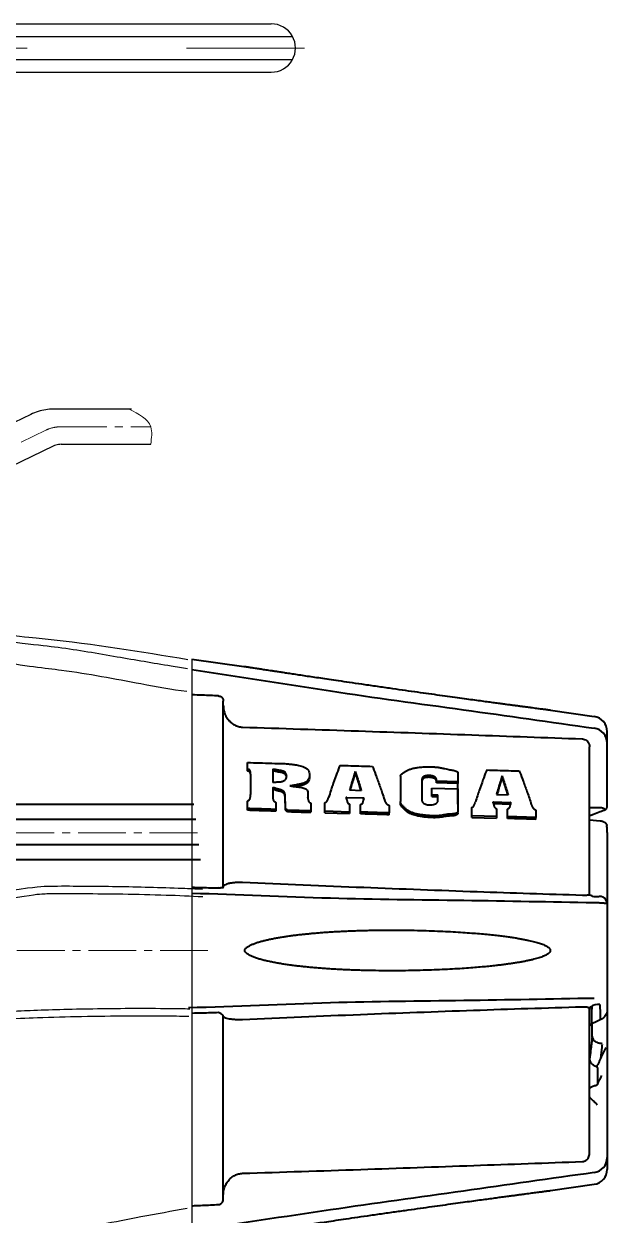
# Model space of a CAD drawing. Header units: millimetres. Extents: x 1758 to 4202, y 581 to 2263.
# Drawn here: x 2927.4 to 3160.2, y 877.9 to 1353.3 of the extents above; entities that cross this region are included whole.
import ezdxf

# ---------------------------------------------------------------- set-up
doc = ezdxf.new("R2010")
doc.units = ezdxf.units.MM
doc.linetypes.add('CENTER', pattern=[50.8, 31.75, -6.35, 6.35, -6.35])
doc.linetypes.add('CENTER2', pattern=[28.575, 19.05, -3.175, 3.175, -3.175])
for name, color, linetype, lineweight in [('1CEN', 4, 'CENTER2', 9), ('center', 1, 'CENTER', 9), ('单点划线', 1, 'CENTER2', 13), ('尺寸线', 3, 'Continuous', 15), ('粗实线', 7, 'Continuous', 40)]:
    doc.layers.add(name, color=color, linetype=linetype, lineweight=lineweight)

msp = doc.modelspace()

# ---------------------------------------------------------------- linework, layer by layer
for p, q in [((2598.822, 1353.28), (3026.162, 1353.28)), ((2602.693, 1348.28), (3034.617, 1348.28)), ((2602.689, 1338.98), (3034.617, 1338.98)), ((2611.322, 1333.98), (3026.161, 1333.98))]:
    msp.add_line(p, q)
at = {"color": 7, "linetype": 'Continuous'}
for p, q in [((2970.406, 1199.512), (2939.261, 1199.512)), ((2930.243, 1197.448), (2915.623, 1190.408)), ((2939.156, 1184.784), (2917.944, 1174.57)), ((2942.368, 1185.507), (2978.039, 1185.507)), ((2994.508, 1099.722), (2994.508, 867.301))]:
    msp.add_line(p, q, dxfattribs=at)
msp.add_arc((3026.161, 1343.63), 9.65, 269.9965, 90.0035)
at = {"color": 7, "linetype": 'Continuous', "start_tangent": (-1, 0)}
for points, end_tangent in [([(2939.261, 1199.512), (2936.169, 1199.28), (2933.142, 1198.587), (2930.243, 1197.448)], (-0.9009868, -0.4338466)), ([(2942.368, 1185.507), (2941.251, 1185.423), (2940.155, 1185.172), (2939.156, 1184.784)], (-0.9040206, -0.427489))]:
    msp.add_spline(points, degree=3, dxfattribs=dict(at, end_tangent=end_tangent))
at = {"color": 7, "linetype": 'Continuous'}
for points, knots in [([(2992.904, 1099.542), (2974.14, 1102.582), (2949.477, 1106.764), (2923.674, 1108.898), (2892.014, 1112.772)], [79.6370056, 79.6370056, 79.6370056, 79.6370056, 136.7984923, 154.681121, 154.681121, 154.681121, 154.681121]), ([(2992.758, 1095.926), (2990.668, 1096.204), (2981.257, 1097.772), (2964.076, 1100.697), (2941.914, 1104.601), (2925.975, 1105.992), (2893.547, 1110.097)], [79.7256665, 79.7256665, 79.7256665, 79.7256665, 86.5549396, 108.3495572, 132.0087732, 154.0661637, 154.0661637, 154.0661637, 154.0661637]), ([(2992.508, 1086.845), (2986.424, 1087.566), (2969.818, 1090.648), (2946.617, 1095.136), (2928.819, 1096.786), (2914.631, 1099.261)], [80.1755459, 80.1755459, 80.1755459, 80.1755459, 98.8979295, 130.8461603, 151.0671119, 151.0671119, 151.0671119, 151.0671119]), ([(2998.714, 1007.882), (2996.034, 1008.01), (2984.575, 1008.507), (2964.79, 1009.036), (2945.446, 1009.161), (2934.891, 1009.09), (2928.859, 1008.339)], [74.0030557, 74.0030557, 74.0030557, 74.0030557, 82.0497736, 108.4109817, 133.3766398, 140.0768227, 140.0768227, 140.0768227, 140.0768227]), ([(2927.561, 1005.027), (2908.725, 1002.51), (2907.193, 1002.308), (2904.712, 1001.998), (2902.722, 1001.771), (2901.774, 1001.668)], [14.401756, 14.401756, 14.401756, 14.401756, 15.8907085, 19.0375017, 21.8999962, 21.8999962, 21.8999962, 21.8999962]), ([(2998.821, 1004.866), (2993.967, 1005.186), (2983.314, 1005.584), (2967.374, 1005.961), (2951.494, 1006.126), (2939.827, 1006.099), (2933.443, 1006.036), (2927.561, 1005.027)], [73.4734739, 73.4734739, 73.4734739, 73.4734739, 88.1097719, 105.4533286, 121.3053819, 135.7498208, 140.4560393, 140.4560393, 140.4560393, 140.4560393]), ([(2993.706, 960.146), (2991.174, 960.193), (2983.156, 960.31), (2970.242, 960.351), (2955.468, 960.207), (2942.222, 959.917), (2930.957, 959.553), (2924.086, 959.277), (2916.086, 958.894)], [79.0968113, 79.0968113, 79.0968113, 79.0968113, 86.6964851, 103.1518112, 117.8378553, 131.0204574, 142.8974066, 151.6500584, 151.6500584, 151.6500584, 151.6500584]), ([(2917.978, 956.079), (2924.064, 956.409), (2934.331, 956.811), (2950.745, 957.265), (2969.225, 957.497), (2983.503, 957.456), (2991.635, 957.337), (2993.308, 957.308)], [47.9540519, 47.9540519, 47.9540519, 47.9540519, 61.153687, 78.7788181, 97.2138557, 116.594088, 121.6121173, 121.6121173, 121.6121173, 121.6121173]), ([(2992.564, 880.59), (2986.424, 879.472), (2969.818, 876.39), (2943.336, 871.267), (2913.296, 865.265), (2883.996, 859.33), (2854.925, 853.335), (2835.585, 849.19), (2825.946, 847.07)], [80.1755459, 80.1755459, 80.1755459, 80.1755459, 98.8979295, 130.8461603, 161.0924422, 190.7999951, 220.5315689, 250.1381668, 250.1381668, 250.1381668, 250.1381668])]:
    msp.add_open_spline(points, degree=3, knots=knots, dxfattribs=at)
msp.add_open_spline([(2928.859, 1008.339), (2910.763, 1005.763), (2898.323, 1003.626), (2892.67, 1002.633)], degree=3, dxfattribs=at)
at = {"layer": '1CEN', "color": 1}
for p, q in [((2996.68, 1030.519), (2301.734, 1030.519)), ((3000.873, 983.519), (2301.734, 983.519))]:
    msp.add_line(p, q, dxfattribs=at)
at = {"layer": 'center', "ltscale": 10}
msp.add_line((2611.311, 1343.63), (3039.406, 1343.63), dxfattribs=at)
at = {"layer": '单点划线'}
for p, q in [((2900.601, 1173.905), (2936.163, 1191.112)), ((2941.539, 1192.51), (2978.039, 1192.51))]:
    msp.add_line(p, q, dxfattribs=at)
msp.add_open_spline([(2942.368, 1192.507), (2941.634, 1192.507), (2940.903, 1192.452), (2938.784, 1192.127), (2937.428, 1191.71), (2936.163, 1191.112), (2936.163, 1191.112), (2936.163, 1191.112)], degree=3, knots=[0, 0, 0, 0, 1.1336549, 1.1336549, 2.2249348, 2.2249348, 3.3162146, 3.3162146, 3.3162146, 3.3162146], dxfattribs=at)
at = {"layer": '尺寸线', "ltscale": 10, "start_tangent": (-0.7071068, 0.7071068)}
msp.add_spline([(2969.444, 1199.512), (2978.039, 1192.51), (2978.039, 1185.507)], degree=3, dxfattribs=at)
at = {"layer": '粗实线', "color": 0}
for p, q in [((2994.508, 1099.718), (3015.14, 1096.784)), ((3007.019, 1008.723), (3007.019, 1082.974)), ((3137.532, 1079.353), (3155.004, 1076.864)), ((3160.163, 1042.287), (3160.163, 1070.919)), ((3153.156, 1005.858), (3153.156, 1064.752)), ((3016.633, 1056.059), (3016.633, 1058.539)), ((3026.717, 1055.572), (3026.717, 1050.814)), ((3017.882, 1053.851), (3017.882, 1045.76)), ((3059.659, 1054.253), (3059.659, 1054.965)), ((3077.694, 1053.066), (3077.694, 1042.989)), ((3086.222, 1051.744), (3086.222, 1043.297)), ((3092.096, 1051.251), (3092.096, 1051.601)), ((3092.096, 1050.365), (3092.096, 1051.251)), ((3100.568, 1050.813), (3092.096, 1051.075)), ((3100.568, 1054.424), (3100.568, 1050.103)), ((3100.568, 1041.851), (3100.568, 1050.803)), ((3118.249, 1052.438), (3118.249, 1053.151)), ((3026.718, 1046.015), (3026.717, 1044.969)), ((3026.718, 1048.258), (3026.718, 1046.015)), ((3057.427, 1047.565), (3062.021, 1047.425)), ((3090.159, 1044.939), (3090.159, 1048.323)), ((3090.159, 1048.323), (3100.568, 1047.999)), ((3100.568, 1050.103), (3092.096, 1050.365)), ((3100.568, 1047.999), (3100.568, 1039.026)), ((3016.633, 1039.448), (3016.633, 1043.018)), ((3017.885, 1045.431), (3017.882, 1045.76)), ((3027.909, 1042.583), (3027.909, 1039.097)), ((3040.769, 1044.519), (3040.766, 1044.377)), ((3040.771, 1044.781), (3040.769, 1044.519)), ((3040.769, 1044.377), (3040.769, 1044.519)), ((3041.986, 1042.185), (3041.986, 1038.656)), ((3047.514, 1038.482), (3047.514, 1042.292)), ((3056.234, 1044.632), (3063.008, 1044.422)), ((3057.421, 1041.767), (3057.421, 1038.173)), ((3061.771, 1038.035), (3061.771, 1041.61)), ((3063.008, 1043.712), (3063.008, 1044.422)), ((3090.159, 1045.648), (3092.577, 1045.573)), ((3090.159, 1044.939), (3092.577, 1044.864)), ((3092.577, 1043.119), (3092.577, 1045.573)), ((3114.81, 1042.107), (3121.598, 1041.897)), ((3114.824, 1042.816), (3121.598, 1042.607)), ((3116.016, 1045.755), (3120.61, 1045.615)), ((3121.598, 1041.897), (3121.598, 1042.607)), ((3032.596, 1038.949), (3032.596, 1039.665)), ((3032.596, 1039.665), (3041.986, 1039.372)), ((3047.514, 1039.197), (3057.421, 1038.889)), ((3047.514, 1038.482), (3057.421, 1038.173)), ((3073.152, 1037.68), (3073.152, 1038.396)), ((3106.103, 1036.646), (3106.103, 1040.469)), ((3106.103, 1037.363), (3116.011, 1037.053)), ((3106.103, 1036.646), (3116.011, 1036.337)), ((3116.011, 1039.944), (3116.011, 1036.337)), ((3120.36, 1036.199), (3120.36, 1039.786)), ((3131.741, 1035.844), (3131.741, 1036.56)), ((3157.399, 1035.152), (3153.156, 1035.51)), ((3159.922, 1033.862), (3159.922, 1033.863)), ((3160.163, 1030.601), (3160.163, 896.168)), ((3007.019, 1008.397), (3007.019, 1008.723)), ((3153.156, 1005.412), (3153.156, 1005.858)), ((3066.32, 991.585), (3066.356, 991.585)), ((3066.342, 975.501), (3066.337, 975.501)), ((3007.019, 884.376), (3007.019, 957.343)), ((3153.156, 902.634), (3153.156, 960.206)), ((3154.155, 948.818), (3154.155, 954.003)), ((3154.157, 949.289), (3154.157, 954.005)), ((3156.279, 936.74), (3156.279, 930.053)), ((3137.532, 887.733), (3155.004, 890.222))]:
    msp.add_line(p, q, dxfattribs=at)
at = {"layer": '粗实线'}
for p, q in [((2995.277, 1041.811), (2874.049, 1041.811)), ((2996.028, 1035.811), (2874.381, 1035.811)), ((2874.932, 1025.811), (2997.228, 1025.811)), ((2880.019, 1019.812), (2997.855, 1019.812)), ((2994.508, 881.5), (2995.509, 881.703))]:
    msp.add_line(p, q, dxfattribs=at)
at = {"layer": '粗实线', "color": 0}
for centre, start, end in [((3154.157, 1070.919), 0, 81.89421), ((3154.157, 1066.281), 0, 81.89421), ((3154.157, 900.873), 278.10579, 0), ((3154.157, 896.168), 278.10579, 0)]:
    msp.add_arc(centre, 6.006, start, end, dxfattribs=at)
for points, start_tangent, end_tangent in [([(2994.508, 1095.607), (3049.748, 1087.093), (3102.782, 1079.579), (3155.004, 1072.227)], (0.9901139, -0.1402656), (0.9901087, -0.1403022)), ([(3015.408, 1096.743), (3015.14, 1096.784)], (-0.9883401, 0.1522624), (-0.9883321, 0.1523141)), ([(3136.677, 1079.465), (3136.146, 1079.534), (3135.528, 1079.615), (3134.814, 1079.709), (3134.004, 1079.815), (3133.097, 1079.934), (3132.09, 1080.067), (3130.98, 1080.213), (3129.756, 1080.375), (3128.398, 1080.555), (3126.945, 1080.748), (3125.491, 1080.941), (3124.027, 1081.136), (3122.515, 1081.338), (3120.917, 1081.551), (3119.195, 1081.782), (3117.312, 1082.035), (3115.23, 1082.316), (3112.91, 1082.63), (3110.315, 1082.982), (3107.406, 1083.378), (3104.146, 1083.824), (3100.491, 1084.326), (3096.514, 1084.876), (3092.341, 1085.456), (3087.97, 1086.067), (3083.366, 1086.714), (3078.497, 1087.404), (3073.33, 1088.14), (3067.794, 1088.934), (3062.27, 1089.733), (3057.336, 1090.452), (3053.034, 1091.082), (3049.246, 1091.639), (3045.869, 1092.139), (3042.804, 1092.594), (3039.946, 1093.02), (3037.196, 1093.432), (3034.641, 1093.815), (3032.376, 1094.156), (3030.392, 1094.456), (3028.656, 1094.719), (3027.135, 1094.95), (3025.797, 1095.153), (3024.608, 1095.334), (3023.535, 1095.497), (3022.547, 1095.648), (3021.612, 1095.791), (3020.696, 1095.931), (3019.792, 1096.069), (3018.949, 1096.199), (3018.199, 1096.314), (3017.535, 1096.416), (3016.947, 1096.506), (3016.435, 1096.585), (3016, 1096.652), (3015.637, 1096.708), (3015.408, 1096.743)], (-0.991491, 0.1301752), (-0.9883401, 0.1522624)), ([(3005.122, 1085.101), (3001.926, 1085.248), (2998.721, 1085.396), (2994.508, 1085.544)], (-0.9989337, 0.0461673), (-0.9989443, 0.0459388)), ([(3005.122, 1085.101), (3005.706, 1084.979), (3006.229, 1084.678), (3006.645, 1084.224), (3006.92, 1083.644), (3007.019, 1082.974)], (0.9989337, -0.0461673), (0, -1)), ([(3007.019, 1081.414), (3007.234, 1079.407), (3007.856, 1077.516), (3008.819, 1075.867), (3010.045, 1074.525), (3011.504, 1073.506), (3013.07, 1072.881), (3014.678, 1072.641)], (0, -1), (0.9994933, -0.0318294)), ([(3137.118, 1079.407), (3136.677, 1079.465)], (-0.9916409, 0.1290287), (-0.991491, 0.1301752)), ([(3137.532, 1079.353), (3137.118, 1079.407)], (0.9920292, -0.1260078), (-0.9916409, 0.1290287)), ([(3014.678, 1072.641), (3060.953, 1071.12), (3106.156, 1069.548), (3150.284, 1067.941)], (0.9994933, -0.0318294), (0.9993095, -0.0371545)), ([(3150.284, 1067.941), (3151.171, 1067.763), (3151.963, 1067.311), (3152.588, 1066.632), (3153.004, 1065.759), (3153.156, 1064.74)], (0.9993095, -0.0371545), (0, -1)), ([(3016.676, 1055.949), (3016.633, 1056.059)], (-0.6657848, 0.7461438), (0.0877283, 0.9961444)), ([(3016.633, 1058.539), (3021.476, 1058.388), (3026.314, 1058.237), (3031.148, 1058.087)], (0.9995146, -0.0311527), (0.9995145, -0.0311574)), ([(3016.633, 1055.339), (3016.633, 1055.822), (3016.633, 1056.059)], (0, 1), (-0.0033856, 0.9999943)), ([(3017.576, 1054.703), (3017.219, 1054.98), (3016.824, 1055.133), (3016.633, 1055.339)], (-0.629671, 0.7768619), (0.0016668, 0.9999986)), ([(3017.891, 1054.322), (3017.887, 1054.479), (3017.857, 1054.752), (3017.79, 1055), (3017.571, 1055.422), (3017.208, 1055.696), (3016.815, 1055.85), (3016.676, 1055.949)], (-0.0000905, 1), (-0.6657848, 0.7461438)), ([(3032.308, 1053.084), (3032.307, 1053.098), (3032.221, 1053.675), (3031.983, 1054.191), (3031.63, 1054.611), (3031.176, 1054.92), (3030.68, 1055.117), (3030.2, 1055.248), (3029.744, 1055.327), (3029.326, 1055.384), (3028.948, 1055.447), (3028.61, 1055.52), (3028.302, 1055.593), (3028.02, 1055.658), (3027.758, 1055.713), (3027.514, 1055.758), (3027.077, 1055.796), (3026.717, 1055.572)], (-0.006593, 0.9999783), (-0.0014632, -0.9999989)), ([(3031.148, 1058.087), (3032.067, 1058.041), (3032.98, 1057.966), (3033.891, 1057.872), (3034.802, 1057.761), (3035.726, 1057.63), (3036.682, 1057.465), (3037.68, 1057.244), (3038.733, 1056.931), (3039.788, 1056.467), (3040.655, 1055.815), (3041.161, 1054.983), (3041.367, 1054.029), (3041.412, 1053.342)], (0.9995145, -0.0311574), (0.0040412, -0.9999918)), ([(3053.276, 1056.769), (3052.024, 1053.437), (3050.519, 1049.145), (3049.926, 1047.369)], (-0.3622717, -0.9320725), (-0.312924, -0.9497782)), ([(3053.52, 1057.392), (3053.276, 1056.769)], (-0.3665055, -0.9304159), (-0.3622717, -0.9320725)), ([(3053.52, 1057.392), (3057.852, 1057.257), (3062.18, 1057.122), (3066.505, 1056.987)], (0.9995143, -0.0311635), (0.9995142, -0.0311678)), ([(3066.505, 1056.987), (3066.754, 1056.368)], (0.3747053, -0.9271439), (0.3706265, -0.928782)), ([(3066.754, 1056.368), (3068.103, 1052.871), (3069.708, 1048.412), (3070.421, 1046.328)], (0.3706265, -0.928782), (0.3193872, -0.9476243)), ([(3077.694, 1053.066), (3077.775, 1053.424), (3077.988, 1053.759), (3078.29, 1054.057), (3078.644, 1054.321), (3079.02, 1054.563), (3079.42, 1054.8), (3079.85, 1055.048), (3080.316, 1055.305), (3080.829, 1055.563), (3081.403, 1055.808), (3082.047, 1056.034), (3082.766, 1056.231), (3083.539, 1056.393), (3084.356, 1056.525), (3085.235, 1056.634), (3086.199, 1056.719), (3087.273, 1056.779), (3088.476, 1056.809), (3089.799, 1056.799), (3091.211, 1056.74), (3092.672, 1056.615), (3094.08, 1056.396), (3095.323, 1056.116), (3096.426, 1055.864), (3097.432, 1055.67), (3098.348, 1055.512), (3099.174, 1055.343), (3099.879, 1055.125), (3100.4, 1054.808)], (0.0036288, 0.9999934), (0.6699084, -0.7424438)), ([(3112.11, 1055.57), (3111.865, 1054.947)], (-0.3678628, -0.9298801), (-0.3634521, -0.9316129)), ([(3112.11, 1055.57), (3116.442, 1055.435), (3120.77, 1055.3), (3125.095, 1055.165)], (0.9995137, -0.0311818), (0.9995136, -0.0311866)), ([(3017.793, 1054.282), (3017.576, 1054.703)], (-0.3167393, 0.9485126), (-0.629671, 0.7768619)), ([(3017.882, 1053.851), (3017.889, 1054.179)], (0.000918, 0.9999996), (0.0224389, 0.9997482)), ([(3017.889, 1054.179), (3017.891, 1054.322)], (0.0224389, 0.9997482), (-0.0000906, 1)), ([(3026.717, 1050.814), (3027.062, 1050.622), (3027.335, 1050.637), (3027.623, 1050.673), (3027.932, 1050.72), (3028.272, 1050.764), (3028.65, 1050.788), (3029.067, 1050.792), (3029.522, 1050.813), (3030.01, 1050.882), (3030.532, 1051), (3031.073, 1051.19), (3031.591, 1051.494)], (-0.0016659, -0.9999986), (0.7848795, 0.6196484)), ([(3031.952, 1053.528), (3031.59, 1053.936), (3031.129, 1054.231), (3030.636, 1054.42), (3030.159, 1054.546), (3029.707, 1054.621), (3029.295, 1054.677), (3028.922, 1054.74), (3028.588, 1054.814), (3028.284, 1054.885), (3028.004, 1054.949), (3027.746, 1055.004), (3027.504, 1055.047), (3027.071, 1055.085), (3026.768, 1054.971)], (-0.559464, 0.8288547), (-0.7226038, -0.6912624)), ([(3031.591, 1051.494), (3031.997, 1051.94), (3032.235, 1052.496)], (0.7848795, 0.6196484), (0.2517258, 0.9677986)), ([(3032.28, 1052.708), (3032.203, 1053.022), (3031.952, 1053.528)], (-0.160322, 0.9870648), (-0.559464, 0.8288547)), ([(3032.235, 1052.496), (3032.308, 1053.084)], (0.2517258, 0.9677986), (-0.006593, 0.9999783)), ([(3041.412, 1053.342), (3041.399, 1053), (3041.162, 1052.004), (3040.603, 1051.172), (3039.698, 1050.55), (3038.458, 1050.114), (3036.98, 1049.769), (3035.333, 1049.468), (3033.524, 1049.181)], (0.0040412, -0.9999918), (-0.9889358, -0.1483439)), ([(3041.412, 1052.633), (3041.4, 1052.297), (3041.164, 1051.301), (3040.607, 1050.468), (3039.703, 1049.844), (3038.463, 1049.407), (3036.984, 1049.062), (3035.947, 1048.865)], (0.0040018, -0.999992), (-0.9845898, -0.1748796)), ([(3059.659, 1054.965), (3058.917, 1052.608), (3058.172, 1050.14), (3057.427, 1047.565)], (-0.3066254, -0.9518303), (-0.2730391, -0.9620029)), ([(3059.659, 1054.253), (3058.917, 1051.898), (3058.172, 1049.431), (3057.627, 1047.559)], (-0.3069783, -0.9517165), (-0.2757267, -0.9612361)), ([(3059.659, 1054.965), (3060.445, 1052.559), (3061.233, 1050.044), (3062.021, 1047.425)], (0.3167142, -0.948521), (0.2828682, -0.9591588)), ([(3059.659, 1054.253), (3060.445, 1051.85), (3061.233, 1049.336), (3061.809, 1047.432)], (0.3170682, -0.9484028), (0.2855939, -0.9583507)), ([(3092.096, 1051.601), (3092.039, 1051.946), (3091.877, 1052.27), (3091.617, 1052.567), (3091.261, 1052.827), (3090.812, 1053.037), (3090.286, 1053.19), (3089.716, 1053.287), (3089.137, 1053.329), (3088.564, 1053.318), (3088, 1053.249), (3087.475, 1053.12), (3087.029, 1052.932), (3086.678, 1052.689), (3086.426, 1052.404), (3086.274, 1052.087), (3086.222, 1051.744)], (-0.0003305, 0.9999999), (-0.0020601, -0.9999979)), ([(3091.618, 1051.856), (3091.262, 1052.116), (3090.813, 1052.325), (3090.287, 1052.479), (3089.716, 1052.576), (3089.137, 1052.617), (3088.563, 1052.606), (3087.998, 1052.537), (3087.473, 1052.408), (3087.025, 1052.219), (3086.675, 1051.976), (3086.423, 1051.691), (3086.273, 1051.373)], (-0.7391917, 0.6734951), (-0.2914847, -0.9565755)), ([(3091.877, 1051.559), (3091.618, 1051.856)], (-0.5607834, 0.8279626), (-0.7391917, 0.6734951)), ([(3092.096, 1050.892), (3092.039, 1051.236), (3091.877, 1051.559)], (-0.0003308, 0.9999999), (-0.5607834, 0.8279626)), ([(3100.4, 1054.808), (3100.568, 1054.424)], (0.6699083, -0.7424438), (0, -1)), ([(3111.865, 1054.947), (3110.614, 1051.627), (3109.108, 1047.337), (3108.406, 1045.226)], (-0.3634521, -0.9316129), (-0.3111041, -0.9503758)), ([(3118.249, 1053.151), (3117.507, 1050.799), (3116.762, 1048.332), (3116.016, 1045.755)], (-0.3073715, -0.9515896), (-0.2727265, -0.9620916)), ([(3118.249, 1052.438), (3117.507, 1050.089), (3116.762, 1047.623), (3116.217, 1045.749)], (-0.3077476, -0.951468), (-0.2754856, -0.9613052)), ([(3118.249, 1053.151), (3119.035, 1050.75), (3119.822, 1048.236), (3120.61, 1045.615)], (0.3174621, -0.948271), (0.2825516, -0.9592521)), ([(3118.249, 1052.438), (3119.035, 1050.04), (3119.822, 1047.528), (3120.398, 1045.622)], (0.3178393, -0.9481446), (0.2853502, -0.9584233)), ([(3125.095, 1055.165), (3125.344, 1054.546)], (0.3760622, -0.9265944), (0.3718136, -0.9283074)), ([(3125.344, 1054.546), (3126.692, 1051.061), (3128.298, 1046.604), (3129.122, 1044.186)], (0.3718136, -0.9283074), (0.3175551, -0.9482398)), ([(3031.868, 1041.88), (3031.865, 1042.061), (3031.812, 1042.576), (3031.723, 1043.138), (3031.675, 1043.75), (3031.667, 1044.395), (3031.662, 1045.052), (3031.633, 1045.685), (3031.528, 1046.266), (3031.288, 1046.762), (3030.918, 1047.14), (3030.484, 1047.41), (3030.048, 1047.596), (3029.627, 1047.719), (3029.236, 1047.806), (3028.883, 1047.891), (3028.569, 1047.984), (3028.288, 1048.08), (3028.034, 1048.171), (3027.801, 1048.254), (3027.383, 1048.387), (3027.011, 1048.459), (3026.718, 1048.258)], (0.0002671, 1), (0.0516927, -0.998663)), ([(3031.808, 1041.891), (3031.719, 1042.459), (3031.674, 1043.078), (3031.667, 1043.729), (3031.661, 1044.388), (3031.629, 1045.019), (3031.516, 1045.597), (3031.265, 1046.084), (3030.889, 1046.454), (3030.454, 1046.717), (3030.019, 1046.897), (3029.6, 1047.016), (3029.213, 1047.103), (3028.864, 1047.188), (3028.553, 1047.281), (3028.275, 1047.376), (3028.024, 1047.466), (3027.793, 1047.548), (3027.379, 1047.679), (3027.012, 1047.75), (3026.759, 1047.655)], (-0.1522447, 0.9883428), (-0.7083697, -0.7058416)), ([(3033.524, 1049.181), (3034.829, 1049.014), (3036.045, 1048.859), (3037.176, 1048.709), (3038.222, 1048.547), (3039.166, 1048.342), (3039.947, 1048.012)], (0.9917996, -0.1278025), (0.8444867, -0.5355766)), ([(3039.947, 1048.012), (3040.469, 1047.511), (3040.717, 1046.886), (3040.789, 1046.175), (3040.791, 1045.999)], (0.8444867, -0.5355766), (0.0000638, -1)), ([(3040.791, 1045.999), (3040.778, 1045.385), (3040.765, 1044.781)], (0.0000638, -1), (-0.0001255, -1)), ([(3049.926, 1047.369), (3049.012, 1044.539)], (-0.312924, -0.9497782), (-0.3016715, -0.9534119)), ([(3070.421, 1046.328), (3071.312, 1043.635)], (0.3193872, -0.9476243), (0.3088945, -0.9510963)), ([(3016.633, 1043.018), (3016.811, 1043.249), (3017.177, 1043.417), (3017.496, 1043.719), (3017.597, 1043.934)], (-0.0762049, 0.9970922), (0.3359034, 0.9418964)), ([(3017.597, 1043.934), (3017.672, 1044.177), (3017.752, 1044.438), (3017.825, 1044.724)], (0.3359034, 0.9418964), (0.201245, 0.9795409)), ([(3017.825, 1044.724), (3017.87, 1045.038), (3017.884, 1045.338)], (0.201245, 0.9795409), (0.0136144, 0.9999073)), ([(3017.884, 1045.338), (3017.884, 1045.384), (3017.884, 1045.431)], (0.0136143, 0.9999073), (0.0003985, 0.9999999)), ([(3026.717, 1044.969), (3026.727, 1044.615), (3026.762, 1044.287), (3026.825, 1043.986)], (0.0034804, -0.9999939), (0.2380289, -0.9712581)), ([(3026.825, 1043.986), (3026.896, 1043.708), (3026.968, 1043.45), (3027.087, 1043.219)], (0.2380289, -0.9712581), (0.6140922, -0.7892343)), ([(3027.087, 1043.219), (3027.276, 1043.051), (3027.493, 1042.94), (3027.909, 1042.583)], (0.6140922, -0.7892343), (0.0012064, -0.9999993)), ([(3031.846, 1040.977), (3031.848, 1041.153), (3031.862, 1041.588)], (0.0007863, 0.9999997), (0.0334195, 0.9994414)), ([(3031.862, 1041.588), (3031.868, 1041.88)], (0.0334195, 0.9994414), (0.0002671, 1)), ([(3040.767, 1044.377), (3040.768, 1044.281)], (0.0000621, -1), (0.0244439, -0.9997012)), ([(3040.768, 1044.281), (3040.772, 1044.188)], (0.0244439, -0.9997012), (0.0512756, -0.9986845)), ([(3040.772, 1044.188), (3040.804, 1043.883), (3040.868, 1043.603), (3040.95, 1043.348)], (0.0512757, -0.9986845), (0.3250524, -0.945696)), ([(3040.95, 1043.348), (3041.035, 1043.114), (3041.259, 1042.716), (3041.432, 1042.583)], (0.3250524, -0.945696), (0.8665517, -0.4990874)), ([(3041.432, 1042.583), (3041.62, 1042.491), (3041.986, 1042.185)], (0.8665517, -0.4990873), (0.0012336, -0.9999992)), ([(3047.514, 1042.292), (3047.682, 1042.535), (3047.848, 1042.627)], (-0.0708203, 0.9974891), (0.9021052, 0.4315162)), ([(3047.848, 1042.627), (3048.035, 1042.721), (3048.353, 1043.023), (3048.562, 1043.453), (3048.672, 1043.692), (3048.787, 1043.95), (3048.903, 1044.231)], (0.9021052, 0.4315162), (0.3626641, 0.9319199)), ([(3048.903, 1044.231), (3049.012, 1044.539)], (0.3626641, 0.9319199), (0.3016812, 0.9534089)), ([(3055.987, 1044.427), (3056.07, 1044.069), (3056.128, 1043.928)], (-0.2617982, -0.9651226), (0.3563682, -0.9343456)), ([(3056.234, 1044.632), (3055.992, 1044.442), (3055.987, 1044.427)], (-0.9977828, 0.0665544), (-0.2617982, -0.9651226)), ([(3056.128, 1043.928), (3056.186, 1043.771), (3056.314, 1043.42)], (0.3563682, -0.9343456), (0.3078731, -0.9514274)), ([(3056.22, 1043.922), (3056.234, 1044.395), (3056.234, 1044.426)], (0, 1), (-0.0123925, 0.9999232)), ([(3056.234, 1044.426), (3056.221, 1044.63)], (-0.0123925, 0.9999232), (-0.1318277, 0.9912726)), ([(3056.314, 1043.42), (3056.373, 1043.216)], (0.3078731, -0.9514274), (0.2535506, -0.9673221)), ([(3056.373, 1043.216), (3056.428, 1042.995), (3056.489, 1042.765)], (0.2535506, -0.9673221), (0.2970042, -0.9548762)), ([(3056.489, 1042.765), (3056.579, 1042.543), (3056.875, 1042.198), (3057.233, 1042.002), (3057.421, 1041.767)], (0.2970042, -0.9548762), (0.0012727, -0.9999992)), ([(3061.771, 1041.61), (3061.949, 1041.854), (3062.317, 1042.033), (3062.637, 1042.342), (3062.738, 1042.557)], (-0.074331, 0.9972336), (0.3350455, 0.942202)), ([(3062.738, 1042.557), (3062.809, 1042.802), (3062.872, 1043.065), (3062.947, 1043.33)], (0.3350455, 0.942202), (0.2991245, 0.9542141)), ([(3062.947, 1043.33), (3063.039, 1043.579), (3063.192, 1044), (3063.184, 1044.2)], (0.2991245, 0.9542141), (-0.1815958, 0.9833733)), ([(3063.184, 1044.2), (3063.008, 1044.422)], (-0.1815958, 0.9833733), (-0.9995219, 0.0309185)), ([(3071.312, 1043.635), (3071.44, 1043.293), (3071.583, 1042.982), (3071.729, 1042.7)], (0.3089124, -0.9510905), (0.4778271, -0.8784539)), ([(3071.729, 1042.7), (3071.874, 1042.442), (3072.015, 1042.206), (3072.172, 1041.994), (3072.36, 1041.824)], (0.4778271, -0.8784539), (0.8112032, -0.5847643)), ([(3072.36, 1041.824), (3072.775, 1041.605), (3073.145, 1041.253)], (0.8112032, -0.5847643), (0.0036803, -0.9999932)), ([(3073.145, 1041.253), (3073.148, 1040.311)], (0.0036803, -0.9999932), (0.0028032, -0.9999961)), ([(3100.568, 1039.026), (3100.437, 1038.61), (3100.069, 1038.316), (3099.546, 1038.133), (3098.921, 1038.024), (3098.23, 1037.96), (3097.476, 1037.916), (3096.655, 1037.86), (3095.769, 1037.757), (3094.815, 1037.595), (3093.773, 1037.411), (3092.62, 1037.276), (3091.338, 1037.231), (3089.897, 1037.271), (3088.338, 1037.379), (3086.787, 1037.547), (3085.328, 1037.771), (3084.012, 1038.048), (3082.868, 1038.378), (3081.894, 1038.748), (3081.081, 1039.145), (3080.415, 1039.558), (3079.864, 1039.978), (3079.401, 1040.396), (3078.992, 1040.804), (3078.611, 1041.205), (3078.265, 1041.616), (3077.973, 1042.051), (3077.771, 1042.513), (3077.694, 1042.989)], (0, -1), (-0.0027215, 0.9999963)), ([(3100.568, 1038.312), (3100.437, 1037.897), (3100.07, 1037.602), (3099.547, 1037.419), (3098.923, 1037.309), (3098.232, 1037.245), (3097.478, 1037.2), (3096.657, 1037.144), (3095.772, 1037.041), (3094.817, 1036.88), (3093.776, 1036.694), (3092.624, 1036.56), (3091.342, 1036.514), (3089.902, 1036.554), (3088.343, 1036.662), (3086.791, 1036.83), (3085.332, 1037.054), (3084.015, 1037.332), (3082.87, 1037.662), (3081.895, 1038.033), (3081.081, 1038.43), (3080.414, 1038.845), (3079.864, 1039.265), (3079.4, 1039.684), (3078.99, 1040.093), (3078.61, 1040.494), (3078.263, 1040.907), (3077.972, 1041.343), (3077.77, 1041.805), (3077.694, 1042.282)], (0, -1), (0, 1)), ([(3086.222, 1043.297), (3086.331, 1042.916), (3086.604, 1042.522)], (0.0030099, -0.9999955), (0.6818399, -0.7315014)), ([(3086.604, 1042.522), (3087.069, 1042.159)], (0.6818399, -0.7315014), (0.8631032, -0.5050275)), ([(3087.069, 1042.159), (3087.716, 1041.876), (3088.51, 1041.694), (3089.422, 1041.615), (3090.393, 1041.658), (3091.288, 1041.843), (3091.994, 1042.183)], (0.8631032, -0.5050276), (0.8178105, 0.5754876)), ([(3091.994, 1042.183), (3092.437, 1042.647)], (0.8178105, 0.5754876), (0.5040353, 0.8636831)), ([(3092.437, 1042.647), (3092.577, 1043.119)], (0.5040353, 0.863683), (0.0012093, 0.9999993)), ([(3106.438, 1040.806), (3106.624, 1040.9), (3106.943, 1041.203), (3107.152, 1041.634), (3107.261, 1041.874), (3107.377, 1042.133), (3107.493, 1042.414)], (0.9015448, 0.4326858), (0.3618061, 0.9322534)), ([(3107.493, 1042.414), (3107.601, 1042.722)], (0.3618061, 0.9322534), (0.3009845, 0.953629)), ([(3108.406, 1045.226), (3107.601, 1042.722)], (-0.3111041, -0.9503758), (-0.3009757, -0.9536318)), ([(3114.577, 1042.611), (3114.66, 1042.253), (3114.717, 1042.111)], (-0.2608423, -0.9653814), (0.3553864, -0.9347195)), ([(3114.824, 1042.816), (3114.581, 1042.626), (3114.577, 1042.611)], (-0.9976949, 0.0678597), (-0.2608423, -0.9653814)), ([(3114.717, 1042.111), (3114.775, 1041.955), (3114.903, 1041.603)], (0.3553864, -0.9347195), (0.3074755, -0.951556)), ([(3114.824, 1042.61), (3114.81, 1042.814)], (-0.0125895, 0.9999207), (-0.1359163, 0.9907203)), ([(3114.81, 1042.107), (3114.824, 1042.58), (3114.824, 1042.61)], (0, 1), (-0.0125895, 0.9999207)), ([(3114.903, 1041.603), (3114.962, 1041.399)], (0.3074755, -0.951556), (0.2531375, -0.9674303)), ([(3114.962, 1041.399), (3115.017, 1041.177), (3115.078, 1040.947)], (0.2531375, -0.9674303), (0.2953618, -0.9553855)), ([(3121.328, 1040.737), (3121.399, 1040.983), (3121.462, 1041.247), (3121.537, 1041.513)], (0.333246, 0.9428399), (0.2987749, 0.9543236)), ([(3121.537, 1041.513), (3121.629, 1041.763), (3121.782, 1042.184), (3121.774, 1042.384)], (0.2987749, 0.9543236), (-0.1811151, 0.9834619)), ([(3121.774, 1042.384), (3121.598, 1042.607)], (-0.1811151, 0.9834619), (-0.9995218, 0.0309221)), ([(3129.122, 1044.186), (3129.902, 1041.818)], (0.3175551, -0.9482398), (0.3081619, -0.9513339)), ([(3129.902, 1041.818), (3130.03, 1041.475), (3130.172, 1041.164), (3130.319, 1040.881)], (0.3081808, -0.9513278), (0.4767295, -0.8790501)), ([(3160.103, 1040.629), (3160.128, 1041.109)], (0.0544263, 0.9985178), (0.0494477, 0.9987767)), ([(3160.128, 1041.109), (3160.148, 1041.573)], (0.0483331, 0.9988313), (0.0362094, 0.9993442)), ([(3160.148, 1041.573), (3160.163, 1042.287)], (0.0362094, 0.9993442), (0.0141937, 0.9998993)), ([(3027.909, 1039.812), (3024.153, 1039.929), (3020.394, 1040.047), (3016.633, 1040.164)], (-0.9995143, 0.0311631), (-0.9995144, 0.0311604)), ([(3027.909, 1039.097), (3024.153, 1039.214), (3020.394, 1039.331), (3016.633, 1039.448)], (-0.9995141, 0.0311698), (-0.9995142, 0.0311671)), ([(3032.596, 1038.95), (3032.209, 1039.065), (3031.986, 1039.339), (3031.886, 1039.675), (3031.85, 1040.047), (3031.846, 1040.972)], (-0.999514, 0.0311715), (0.0005931, 0.9999998)), ([(3032.596, 1039.665), (3032.212, 1039.779), (3031.988, 1040.05), (3031.887, 1040.383), (3031.85, 1040.751), (3031.846, 1040.977)], (-0.9995143, 0.0311648), (0.0007863, 0.9999997)), ([(3032.596, 1038.949), (3035.728, 1038.851), (3038.858, 1038.754), (3041.986, 1038.656)], (0.999514, -0.0311715), (0.999514, -0.0311744)), ([(3073.152, 1038.396), (3069.361, 1038.514), (3065.567, 1038.633), (3061.771, 1038.751)], (-0.9995139, 0.0311769), (-0.999514, 0.0311741)), ([(3073.152, 1037.68), (3069.361, 1037.798), (3065.567, 1037.917), (3061.771, 1038.035)], (-0.9995137, 0.0311841), (-0.9995137, 0.0311812)), ([(3073.148, 1040.311), (3073.15, 1039.358)], (0.0028032, -0.9999961), (0.0019442, -0.9999981)), ([(3073.15, 1039.358), (3073.152, 1038.396)], (0.0019442, -0.9999981), (0.0011029, -0.9999994)), ([(3106.103, 1040.469), (3106.271, 1040.712), (3106.438, 1040.806)], (-0.0717534, 0.9974224), (0.9015448, 0.4326857)), ([(3115.078, 1040.947), (3115.168, 1040.723), (3115.463, 1040.377), (3115.822, 1040.18), (3116.011, 1039.944)], (0.2953618, -0.9553855), (0.0013128, -0.9999991)), ([(3120.36, 1039.786), (3120.538, 1040.031), (3120.907, 1040.211), (3121.227, 1040.521), (3121.328, 1040.737)], (-0.0753278, 0.9971588), (0.333246, 0.9428399)), ([(3131.741, 1036.56), (3127.95, 1036.679), (3124.157, 1036.797), (3120.36, 1036.916)], (-0.9995133, 0.0311963), (-0.9995134, 0.0311932)), ([(3130.319, 1040.881), (3130.463, 1040.622), (3130.605, 1040.385), (3130.761, 1040.173), (3130.949, 1040.002)], (0.4767295, -0.8790501), (0.8102118, -0.5861373)), ([(3130.949, 1040.002), (3131.364, 1039.782), (3131.734, 1039.429)], (0.8102118, -0.5861372), (0.0037128, -0.9999931)), ([(3131.734, 1039.429), (3131.735, 1039.199)], (0.0037128, -0.9999931), (0.00349, -0.9999939)), ([(3131.735, 1039.199), (3131.737, 1038.483)], (0.00349, -0.9999939), (0.002808, -0.9999961)), ([(3131.737, 1038.483), (3131.74, 1037.527)], (0.002808, -0.9999961), (0.0019223, -0.9999982)), ([(3131.74, 1037.527), (3131.741, 1036.56)], (0.0019223, -0.9999982), (0.0010553, -0.9999994)), ([(3153.156, 1040.521), (3154.553, 1040.534), (3155.952, 1040.546), (3157.352, 1040.559)], (0.9999605, 0.0088907), (0.9999563, 0.0093509)), ([(3153.156, 1037.304), (3153.242, 1037.337)], (0.9323295, 0.3616099), (0.93233, 0.3616087)), ([(3153.242, 1037.337), (3154.747, 1037.921)], (0.9323299, 0.3616087), (0.9323376, 0.361589)), ([(3154.747, 1037.921), (3157.351, 1038.931)], (0.9323376, 0.361589), (0.9323493, 0.3615589)), ([(3157.351, 1038.931), (3159.466, 1039.751)], (0.9323493, 0.3615589), (0.9323575, 0.3615376)), ([(3157.352, 1040.559), (3157.966, 1040.512), (3158.502, 1040.365), (3158.912, 1040.132), (3159.156, 1039.836)], (0.9999531, 0.0096854), (0.4275647, -0.9039847)), ([(3159.458, 1039.785), (3159.156, 1039.836)], (-0.9643074, -0.2647854), (-0.7520324, 0.6591262)), ([(3159.225, 1039.658), (3159.465, 1039.751)], (0.9323566, 0.3615399), (0.9323575, 0.3615376)), ([(3159.755, 1039.925), (3159.467, 1039.751)], (-0.7513975, -0.6598498), (-0.931756, -0.3630852)), ([(3159.755, 1039.925), (3159.997, 1040.233)], (0.7626131, 0.6468549), (0.4502705, 0.8928922)), ([(3159.997, 1040.233), (3160.103, 1040.629)], (0.4502705, 0.8928922), (0.054507, 0.9985134)), ([(3131.741, 1035.844), (3127.95, 1035.963), (3124.157, 1036.081), (3120.36, 1036.199)], (-0.999513, 0.0312041), (-0.9995131, 0.031201)), ([(3157.684, 1035.119), (3157.399, 1035.152)], (-0.9895682, 0.1440653), (-0.9964271, 0.0844571)), ([(3158.077, 1035.045), (3157.684, 1035.119)], (-0.9730828, 0.2304556), (-0.9911835, 0.132496)), ([(3158.632, 1034.872), (3158.596, 1034.886), (3158.077, 1035.045)], (-0.9303887, 0.3665746), (-0.9730828, 0.2304556)), ([(3159.011, 1034.696), (3158.632, 1034.872)], (-0.8788859, 0.4770321), (-0.9303887, 0.3665746)), ([(3159.297, 1034.519), (3159.011, 1034.696)], (-0.8171149, 0.5764748), (-0.8788859, 0.4770321)), ([(3159.447, 1034.405), (3159.417, 1034.429), (3159.297, 1034.519)], (-0.7725778, 0.6349202), (-0.8171149, 0.5764748)), ([(3159.922, 1033.863), (3159.447, 1034.405)], (-0.513806, 0.8579064), (-0.7632918, 0.6460539)), ([(3159.922, 1033.863), (3159.953, 1033.806), (3160.046, 1033.533)], (0.512467, -0.8587069), (0.1841177, -0.9829042)), ([(3160.046, 1033.533), (3160.062, 1033.4)], (0.1841178, -0.9829042), (0.0499262, -0.9987529)), ([(3160.103, 1032.576), (3160.101, 1032.615), (3160.063, 1033.4)], (-0.0478439, 0.9988548), (-0.0497995, 0.9987592)), ([(3160.117, 1032.282), (3160.103, 1032.576)], (-0.0450544, 0.9989845), (-0.0478439, 0.9988548)), ([(3160.163, 1030.66), (3160.156, 1031.188), (3160.117, 1032.282)], (-0.020811, 0.9997834), (-0.0450544, 0.9989845)), ([(2994.508, 1008.761), (2998.726, 1008.658), (3001.931, 1008.557), (3005.122, 1008.456)], (0.9994854, -0.0320785), (0.9995082, -0.031359)), ([(3007.019, 1008.723), (3006.637, 1008.531), (3006.218, 1008.477), (3005.7, 1008.452), (3005.122, 1008.456)], (0, -1), (-0.9995082, 0.031359)), ([(3014.678, 1010.647), (3013.071, 1010.668), (3011.507, 1010.582), (3010.049, 1010.39), (3008.822, 1010.114), (3007.858, 1009.771), (3007.235, 1009.388), (3007.019, 1009.001)], (-0.9989876, 0.0449854), (0, -1)), ([(3150.284, 1005.499), (3108.283, 1006.886), (3063.08, 1008.588), (3014.678, 1010.647)], (-0.9995286, 0.0307005), (-0.9989876, 0.0449854)), ([(3155.004, 1002.534), (3102.973, 1003.423), (3049.832, 1004.335), (2994.508, 1006.22)], (-0.9998543, 0.017068), (-0.999852, 0.0172036)), ([(3153.156, 1005.858), (3152.588, 1005.593), (3151.962, 1005.522), (3151.17, 1005.491), (3150.284, 1005.499)], (0, -1), (-0.9995286, 0.0307005)), ([(3157.256, 1005.113), (3157.023, 1005.007), (3156.578, 1004.954), (3156.28, 1004.936), (3155.951, 1004.924), (3155.606, 1004.918), (3155.266, 1004.916), (3154.947, 1004.918), (3153.156, 1005.635)], (-0.0422894, -0.9991054), (-0.9998477, 0.0174528)), ([(3160.163, 1002.128), (3159.943, 1003.249), (3159.317, 1004.206), (3158.375, 1004.859), (3157.256, 1005.113)], (0, 1), (-0.9994954, 0.0317635)), ([(3160.163, 1002.128), (3159.707, 1002.257), (3159.322, 1002.305), (3158.823, 1002.353), (3158.23, 1002.398), (3157.573, 1002.438), (3156.886, 1002.472), (3156.205, 1002.499), (3155.568, 1002.519), (3155.004, 1002.534)], (-0.0000024, 1), (-0.999735, 0.0230205)), ([(3016.016, 984.432), (3016.436, 984.807), (3016.909, 985.136), (3017.436, 985.442), (3017.993, 985.723), (3018.575, 985.983), (3019.178, 986.226), (3019.802, 986.457), (3020.448, 986.677), (3021.116, 986.888), (3021.804, 987.091), (3022.509, 987.286), (3023.231, 987.473), (3023.967, 987.654), (3024.718, 987.828), (3025.48, 987.996), (3026.254, 988.158), (3027.039, 988.314), (3027.835, 988.465), (3028.641, 988.611), (3029.457, 988.752), (3030.283, 988.889), (3031.119, 989.021), (3031.965, 989.149), (3032.82, 989.274), (3033.685, 989.394), (3034.559, 989.511), (3035.443, 989.624), (3036.336, 989.734), (3037.238, 989.84), (3038.149, 989.943), (3039.07, 990.042), (3039.999, 990.138), (3040.938, 990.232), (3041.887, 990.322), (3042.846, 990.409), (3043.815, 990.493), (3044.794, 990.575), (3045.784, 990.653), (3046.786, 990.729), (3047.798, 990.802), (3048.822, 990.872), (3049.858, 990.939), (3050.906, 991.003), (3051.966, 991.065), (3053.039, 991.124), (3054.126, 991.18), (3055.226, 991.233), (3056.34, 991.283), (3057.469, 991.331), (3058.613, 991.375), (3059.772, 991.416), (3060.947, 991.455), (3062.139, 991.49), (3063.347, 991.522), (3064.573, 991.55), (3065.816, 991.576), (3066.356, 991.585)], (0.6921107, 0.7217914), (0.9998484, 0.0174112)), ([(3066.356, 991.585), (3070.001, 991.634), (3075.567, 991.651), (3080.765, 991.606), (3085.647, 991.51), (3090.245, 991.371), (3094.589, 991.196), (3098.717, 990.987), (3102.597, 990.75), (3106.12, 990.498), (3109.271, 990.24), (3112.121, 989.977), (3114.71, 989.71), (3117.066, 989.443), (3119.213, 989.175), (3121.177, 988.907), (3122.982, 988.638), (3124.642, 988.369), (3126.17, 988.1), (3127.576, 987.83), (3128.872, 987.56), (3130.068, 987.286), (3131.173, 987.01), (3132.19, 986.73), (3133.124, 986.444), (3133.977, 986.152), (3134.754, 985.85), (3135.455, 985.535), (3136.08, 985.201), (3136.621, 984.842), (3137.059, 984.447), (3137.358, 984.015), (3137.47, 983.543)], (0.9998483, 0.017418), (-0.0012838, -0.9999992)), ([(3015.69, 983.993), (3016.016, 984.432)], (0.4538089, 0.891099), (0.6921107, 0.7217914)), ([(3015.57, 983.543), (3015.69, 983.993)], (0.0068896, 0.9999763), (0.4538089, 0.891099)), ([(3016.071, 982.598), (3015.721, 983.038), (3015.57, 983.535), (3015.57, 983.543)], (-0.7105809, 0.7036155), (0.0018709, 0.9999982)), ([(3066.337, 975.501), (3065.678, 975.513), (3064.26, 975.543), (3062.872, 975.577), (3061.512, 975.614), (3060.175, 975.656), (3058.858, 975.702), (3057.558, 975.752), (3056.276, 975.806), (3055.01, 975.863), (3053.761, 975.925), (3052.53, 975.99), (3051.315, 976.059), (3050.118, 976.131), (3048.938, 976.207), (3047.775, 976.286), (3046.63, 976.369), (3045.502, 976.455), (3044.391, 976.545), (3043.296, 976.638), (3042.215, 976.734), (3041.15, 976.834), (3040.099, 976.938), (3039.061, 977.045), (3038.036, 977.156), (3037.024, 977.271), (3036.023, 977.391), (3035.033, 977.514), (3034.055, 977.642), (3033.088, 977.775), (3032.134, 977.912), (3031.191, 978.054), (3030.261, 978.201), (3029.344, 978.353), (3028.44, 978.511), (3027.55, 978.674), (3026.674, 978.844), (3025.812, 979.02), (3024.965, 979.203), (3024.134, 979.393), (3023.319, 979.591), (3022.523, 979.797), (3021.748, 980.012), (3020.995, 980.236), (3020.267, 980.469), (3019.568, 980.714), (3018.896, 980.971), (3018.253, 981.244), (3017.639, 981.538), (3017.061, 981.857), (3016.533, 982.206), (3016.071, 982.598)], (-0.9998475, 0.017461), (-0.7105809, 0.7036155)), ([(3137.47, 983.543), (3137.363, 983.083), (3137.056, 982.635), (3136.615, 982.24), (3136.084, 981.888), (3135.466, 981.557), (3134.752, 981.236), (3133.942, 980.922), (3133.035, 980.614), (3132.029, 980.31), (3130.918, 980.01), (3129.694, 979.712), (3128.336, 979.412), (3126.883, 979.12), (3125.429, 978.853), (3123.965, 978.604), (3122.453, 978.367), (3120.855, 978.134), (3119.133, 977.901), (3117.251, 977.666), (3115.168, 977.426), (3112.848, 977.182), (3110.253, 976.934), (3107.344, 976.685), (3104.084, 976.438), (3100.429, 976.199), (3096.452, 975.98), (3092.279, 975.792), (3087.908, 975.639), (3083.304, 975.524), (3078.435, 975.453), (3073.268, 975.434), (3067.732, 975.479), (3066.342, 975.501)], (0.0037483, -0.999993), (-0.9998478, 0.0174454)), ([(2993.067, 960.815), (3049.832, 962.752), (3102.973, 963.663), (3155.004, 964.553)], (0.999852, 0.0172036), (0.9998543, 0.017068)), ([(3150.284, 960.938), (3106.838, 959.542), (3061.706, 957.877), (3014.678, 955.915)], (-0.9995576, -0.029741), (-0.9990269, -0.0441058)), ([(3153.156, 960.206), (3153.041, 960.465), (3152.733, 960.662), (3152.277, 960.803), (3151.703, 960.895), (3151.029, 960.94), (3150.284, 960.938)], (0.0001839, 1), (-0.999348, -0.0361058)), ([(3157.256, 961.973), (3153.634, 961.047), (3153.284, 960.688), (3153.156, 960.206)], (-0.9992269, -0.0393143), (0.0000007, -1)), ([(3154.087, 954.186), (3154.1, 958.376), (3154.117, 961.192)], (0.002309, 0.9999973), (0.0088838, 0.9999605)), ([(3157.256, 961.973), (3157.29, 960.838), (3157.325, 958.827), (3157.358, 955.883)], (0.0422587, -0.9991067), (0.0087465, -0.9999617)), ([(3005.138, 958.729), (3001.922, 958.629), (2998.712, 958.529), (2994.508, 958.428)], (-0.9995221, -0.0309111), (-0.9994991, -0.0316479)), ([(3007.019, 957.343), (3006.932, 957.571), (3005.138, 958.729)], (0.0004093, 0.9999999), (-0.893404, 0.4492542)), ([(3007.06, 957.333), (3007.019, 957.057)], (-0.28491, -0.9585543), (-0.000196, -1)), ([(3014.678, 955.915), (3013.079, 955.888), (3011.546, 955.935), (3010.132, 956.056), (3008.887, 956.244), (3007.892, 956.488), (3007.243, 956.769), (3007.019, 957.057)], (-0.9991994, -0.0400068), (-0.0000964, 1)), ([(3157.358, 955.883), (3156.274, 955.344), (3155.182, 954.778), (3154.087, 954.186)], (-0.8988536, -0.438249), (-0.8756281, -0.4829859)), ([(3157.678, 956.01), (3157.358, 955.883)], (-0.913096, -0.4077445), (-0.9451639, -0.3265965)), ([(3160.162, 959.456), (3160.042, 958.651), (3159.679, 957.81), (3159.092, 957.025), (3158.315, 956.364), (3157.678, 956.01)], (-0.0069568, -0.9999758), (-0.913096, -0.4077445)), ([(3153.279, 953.724), (3153.156, 953.296)], (-0.5192506, -0.854622), (-0.0000101, -1)), ([(3154.087, 954.186), (3153.616, 954.047), (3153.279, 953.724)], (-0.9980456, -0.0624906), (-0.5192506, -0.854622)), ([(3154.155, 948.818), (3154.024, 947.556), (3153.867, 946.142), (3153.677, 944.529), (3153.456, 942.732), (3153.2, 940.704)], (-0.0982012, -0.9951666), (-0.1268543, -0.9919214)), ([(3154.157, 949.289), (3154.156, 949.055), (3154.155, 948.818)], (0.0000002, -1), (-0.0107213, -0.9999425)), ([(3154.157, 949.289), (3154.257, 948.659), (3154.553, 948.06), (3155.03, 947.524), (3155.664, 947.075), (3156.423, 946.738), (3157.27, 946.529), (3158.161, 946.458)], (0, -1), (1, 0)), ([(3158.139, 945.997), (3158.047, 945.064), (3157.94, 944.058), (3157.818, 942.957), (3157.679, 941.757), (3157.523, 940.455)], (-0.095063, -0.9954713), (-0.1206289, -0.9926977)), ([(3159.662, 944.858), (3159.14, 943.761), (3158.612, 942.669), (3158.082, 941.586), (3157.523, 940.455)], (-0.4254947, -0.9049609), (-0.4442667, -0.8958946)), ([(3153.158, 940.647), (3153.2, 940.704)], (0.7847001, 0.6198756), (0.263727, 0.9645973)), ([(3155.95, 937.162), (3155.307, 937.383), (3154.725, 937.703), (3154.242, 938.094), (3153.87, 938.523), (3153.596, 938.968), (3153.405, 939.415), (3153.284, 939.856), (3153.219, 940.286), (3153.2, 940.704)], (-0.9689049, 0.2474334), (0.0046678, 0.9999891)), ([(3157.523, 940.455), (3157.034, 939.394), (3156.512, 938.298), (3155.95, 937.162)], (-0.4129793, -0.9107404), (-0.4496258, -0.893217)), ([(3156.279, 936.74), (3156.25, 936.86), (3156.182, 936.977), (3156.078, 937.081), (3155.95, 937.162)], (-0.0570795, 0.9983696), (-0.8980339, 0.4399263)), ([(3156.279, 930.053), (3156.89, 931.332), (3157.46, 932.502), (3157.994, 933.583)], (0.427871, 0.9038398), (0.4446776, 0.8956907)), ([(3153.152, 928.615), (3153.449, 928.864), (3153.916, 929.155), (3154.475, 929.412), (3155.11, 929.622), (3155.808, 929.775)], (0.7193033, 0.6946962), (0.986183, 0.1656596)), ([(3155.808, 929.775), (3156.006, 929.81), (3156.172, 929.908)], (1, 0), (0.7440176, 0.66816)), ([(3156.172, 929.908), (3156.247, 929.994)], (0.7440176, 0.66816), (0.5474659, 0.836828)), ([(3156.247, 929.994), (3156.279, 930.053)], (0.547466, 0.836828), (0.3960241, 0.9182401)), ([(3153.431, 924.688), (3153.281, 924.888), (3153.188, 925.118), (3153.156, 925.363)], (-0.6955505, 0.7184772), (-0.0000048, 1)), ([(3153.431, 924.688), (3154.958, 923.213), (3156.227, 921.985)], (0.7192816, -0.6947186), (0.7183826, -0.6956482)), ([(3014.678, 894.606), (3061.832, 896.16), (3106.954, 897.734), (3150.284, 899.317)], (0.9994912, 0.0318965), (0.999306, 0.0372483)), ([(3150.284, 899.317), (3151.029, 899.448), (3151.703, 899.771), (3152.277, 900.262), (3152.732, 900.907), (3153.04, 901.702), (3153.156, 902.634)], (0.999378, 0.0352662), (-0.0000555, 1)), ([(3155.004, 894.928), (3102.782, 887.508), (3049.748, 879.994), (2994.508, 871.845)], (-0.9901087, -0.1403022), (-0.9901139, -0.1402656)), ([(3007.019, 885.945), (3007.244, 887.976), (3007.893, 889.881), (3008.889, 891.521), (3010.134, 892.826), (3011.547, 893.775), (3013.079, 894.371), (3014.678, 894.606)], (0.0000137, 1), (0.9994434, 0.0333612)), ([(3005.122, 882.146), (3005.53, 882.212), (3005.952, 882.39), (3006.355, 882.699), (3006.695, 883.142), (3006.932, 883.71), (3007.019, 884.376)], (0.9990368, 0.0438811), (-0.0001488, 1)), ([(3015.408, 870.343), (3015.466, 870.352), (3015.877, 870.415), (3016.436, 870.502), (3017.1, 870.604), (3017.842, 870.718), (3018.669, 870.845), (3019.6, 870.987), (3020.662, 871.15), (3021.874, 871.335), (3023.244, 871.545), (3024.775, 871.778), (3026.475, 872.037), (3028.36, 872.323), (3030.447, 872.639), (3032.741, 872.985), (3035.24, 873.361), (3037.976, 873.771), (3040.931, 874.213), (3044.048, 874.677), (3047.365, 875.169), (3050.977, 875.702), (3054.972, 876.289), (3059.439, 876.942), (3064.489, 877.675), (3070.063, 878.478), (3075.629, 879.275), (3080.827, 880.013), (3085.709, 880.702), (3090.307, 881.347), (3094.651, 881.952), (3098.778, 882.524), (3102.658, 883.058), (3106.182, 883.541), (3109.333, 883.971), (3112.182, 884.358), (3114.772, 884.709), (3117.128, 885.026), (3119.275, 885.315), (3121.239, 885.578), (3123.043, 885.819), (3124.704, 886.041), (3126.232, 886.244), (3127.638, 886.431), (3128.933, 886.602), (3130.13, 886.761), (3131.235, 886.906), (3132.252, 887.041), (3133.185, 887.164), (3134.039, 887.276), (3134.816, 887.378), (3135.517, 887.47), (3136.142, 887.552), (3136.682, 887.622)], (0.9883398, 0.1522643), (0.9914906, 0.1301785)), ([(3136.682, 887.622), (3137.121, 887.68), (3137.532, 887.733)], (0.9914906, 0.1301785), (-0.9920264, -0.1260299)), ([(2995.509, 881.703), (2998.708, 881.85), (3001.913, 881.998), (3005.122, 882.146)], (0.9989415, 0.045998), (0.9989309, 0.0462289))]:
    msp.add_spline(points, degree=3, dxfattribs=dict(at, start_tangent=start_tangent, end_tangent=end_tangent))

doc.saveas('drawing.dxf')
